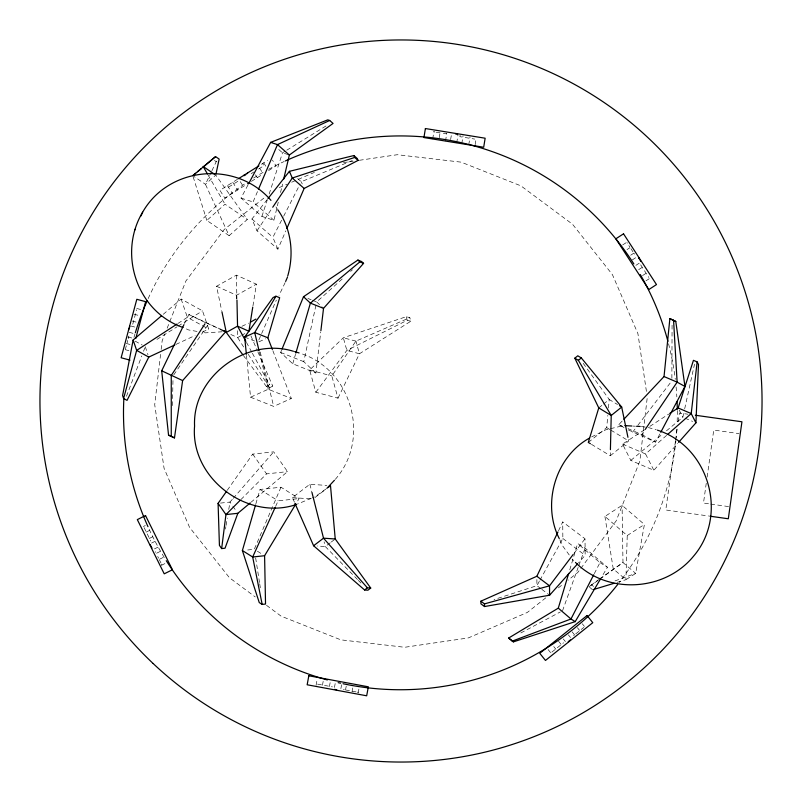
<?xml version="1.0" encoding="UTF-8"?>
<svg xmlns="http://www.w3.org/2000/svg" width="802" height="802" viewBox="0 0 802 802"><rect width="100%" height="100%" fill="white"/><g stroke="black" fill="none" stroke-linecap="round" stroke-linejoin="round"><path stroke-width="0.6" stroke-dasharray="4.01 3.01" d="M671.875 378.354L672.076 323.577M172.44 405.622L173.021 378.394M591.445 444.328L610.272 455.747L610.412 449.641M604.919 516.428L613.239 568.849L625.911 579.706L635.665 573.41L644.407 524.468L622.081 505.34L604.919 516.428L627.234 535.556L625.911 579.706L616.397 582.593M588.307 442.433L606.733 427.616L607.816 415.396M608.467 408.058L609.219 399.496L582.904 362.915M160.58 354.344L154.716 404.699L164.069 468.318L189.563 527.345L229.472 577.761L255.267 596.949M161.152 349.431L162.154 340.83L164.891 333.943M647.134 398.524L639.846 461.17L616.136 520.929L577.761 572.528L568.067 580.207M281.572 350.193L280.64 352.469L292.75 363.777L315.878 372.99L320.73 331.968M675.434 441.24L665.77 509.982L708.687 516.007M675.605 440.017L677.159 428.97M678.191 421.601L679.404 413.01L687.986 414.213M706.261 483.255L703.484 503.054L709.509 503.907M707.133 477.07L713.74 430.062L739.053 433.611M252.951 305.903L256.399 284.169L236.369 275.156L216.54 286.254L221.673 310.575M432.689 138.987L433.972 131.087M439.245 137.733L440.158 132.089M445.511 141.062L446.784 133.162M450.634 139.568L451.546 133.934M456.699 142.876L457.982 134.977M460.137 135.017L459.867 136.681L474.724 139.087M461.772 143.688L463.045 135.799M468.749 144.821L470.032 136.931M475.125 144.701L476.218 137.924M225.472 529.079L225.883 526.623M226.084 525.4L227.317 518.032M228.75 509.44L229.984 502.072L232.41 499.285M316.078 685.259L317.331 678.512M322.454 685.269L323.286 680.778M329.411 686.562L330.244 682.071M334.454 687.494L335.286 683.003M340.87 688.687L341.702 684.196M345.602 689.56L346.223 686.191M351.998 691.915L352.83 687.414M358.163 693.058L358.995 688.557M315.878 372.99L303.768 361.672L316.118 304.369M666.462 430.834L682.833 417.24L684.427 410.002M684.687 408.789L694.522 364.158M247.978 184.971L241.011 198.074L261.923 216.42L273.973 220.309L278.254 202.174M280.53 192.5L282.525 184.039M125.282 349.612L127.749 340.419M128.22 338.655L128.942 335.978M132.721 324.289L136.621 309.752M255.868 503.846L260.008 489.471L280.971 487.215L299.106 498.583L296.55 502.814M292.75 363.777L295.517 354.263M569.761 569.841L577.651 543.515L585.099 548.147L607.425 567.275L601.109 577.931M261.923 216.42L267.256 199.929M269.171 194.034L282.515 152.811L285.692 150.856M562.523 610.773L578.412 566.703M578.833 565.55L585.099 548.147M126.475 396.288L141.774 355.938M143.518 351.326L144.831 347.868M167.167 328.188L185.863 281.071L224.239 229.472L264.961 197.242M273.973 220.309L253.061 201.964L257.953 190.485M280.971 487.215L254.284 549.28L244.76 550.302M285.161 282.535L279.046 295.347M267.236 199.538L251.938 218.996L256.981 230.806L277.893 249.161L285.823 230.836M258.815 340.028L276.319 300.128M275.597 506.453L278.144 500.829L299.106 498.583M211.377 171.869L205.452 184.31L229.131 235.678L247.307 219.447L215.768 175.087L205.452 184.31L193.763 176.32M211.918 170.736L216.229 161.683L219.157 159.077M558.503 530.804L562.723 521.932L585.029 538.774L585.159 555.335L578.543 562.753M184.51 323.527L188.861 314.524L220.099 329.01M338.003 398.183L359.446 353.762L410.825 321.221L409.822 317.652L406.263 316.69L343.326 337.772L309.622 370.013L315.838 392.258L338.003 398.183L331.797 375.938L355.918 341.131L409.822 317.652M277.893 249.161L272.85 237.352L283.086 217.332M283.657 216.219L300.148 183.969M594.292 573.681L599.976 562.633L577.651 543.515M628.307 429.902L655.585 442.102L660.186 433.371M539.335 581.28L536.929 585.661L494.022 599.585M539.947 580.177L562.854 538.493L562.723 521.932M256.981 230.806L272.901 207.006M627.986 428.619L641.801 434.544L644.567 430.433M173.773 374.885L208.881 323.527M227.267 490.283L252.72 454.102L273.683 451.857L287.527 471.626L251.216 502.082M315.838 392.258L346.855 350.404L407.256 320.269L410.825 321.221M573.931 553.48L585.029 538.774M632.547 432.228L637.089 426.303M637.841 425.311L671.865 380.84M233.222 498.353L273.683 451.857M644.577 429.782L622.553 444.097L630.823 460.418L653.861 470.293L677.77 443.316M335.286 479.365C371.256 438.624 351.687 369.341 300.199 353.281M624.066 427.576L618.773 424.669L622.182 421.04M240.951 499.546L266.565 473.882L287.527 471.626M312.269 300.189L316.65 301.933L342.344 278.855M350.604 271.437L352.439 269.793M229.131 235.678L206.836 220.43L225.001 204.199L247.307 219.447M622.553 444.097L645.58 453.972L667.003 435.005M163.257 314.304L181.142 299.046L202.525 310.835L208.72 329.121L201.934 332.279M630.823 460.418L662.602 434.032M598.763 407.907L602.563 404.85M603.515 404.078L609.219 399.496L617.54 404.539M610.272 455.747L628.688 440.94L628.197 438.524M551.826 652.146L563.595 642.753M573.57 635.585L574.513 634.843M575.736 633.861L583.816 627.415M545.771 597.851L527.345 612.437L468.318 637.931L404.699 647.284L340.83 639.846L281.071 616.136L266.184 605.069M558.372 587.876L563.225 584.036M294.434 502.172L292.419 497.591L309.883 484.258L326.865 485.441M314.985 497.541L325.652 489.39M330.274 542.784L325.311 546.563L317.111 545.992M331.266 542.022L335.236 538.994M592.598 589.811L589.009 586.733L598.703 579.575M599.665 578.864L622.984 562.553L622.081 505.34M589.009 586.733L598.823 579.896M599.826 579.174L622.984 562.553L635.665 573.41L613.781 581.34M325.903 489.04L315.487 496.418L312.399 497.791M178.034 323.396L187.347 317.321L201.242 324.99M649.821 426.373L668.698 414.103M622.603 244.981L626.432 242.495M626.974 249.612L629.851 247.748M630.633 255.247L633.51 253.382M632.297 259.908L636.136 257.422M635.856 265.382L639.685 262.896M638.643 269.683L642.482 267.196M642.502 275.617L646.332 273.131M645.911 280.88L649.75 278.384M627.234 535.556L644.407 524.468M237.492 179.297L219.928 190.315L224.791 198.054L246.635 184.36M261.432 164.28L267.768 160.3M228.51 187.167L239.447 180.3M251.196 173.683L253.823 172.029M258.595 169.042L263.948 165.683L262.605 163.548M251.377 181.382L262.244 174.565M268.56 170.605L276.068 165.894L272.419 160.089M156.931 339.406L177.072 326.785M178.134 326.113L202.525 310.835M286.745 150.205L327.948 124.761M216.54 286.254L236.57 295.266L256.399 284.169M240.73 335.858L237.663 337.572L228.57 333.482M241.763 335.286L244.831 333.562M266.334 386.404L269.522 384.619L272.74 386.073L269.552 387.857L266.334 386.404L243.347 355.436M591.635 436.91L605.751 429.812L609.319 428.97M520.809 632.958L560.327 611.946M143.307 526.533L145.352 525.521M146.094 532.147L150.195 530.122M149.242 538.493L153.332 536.458M151.528 543.084L157.663 540.037M154.425 548.929L159.538 546.383M156.57 553.24L162.706 550.192M159.548 559.255L164.671 556.718M161.312 565.38L165.412 563.345M241.883 326.314L248.64 323.126M175.929 344.419L195.157 335.447M258.936 341.802L265.622 338.795M246.485 355.486L250.565 397.211L268.229 389.261L291.357 398.464L272.82 350.624M250.565 397.211L273.693 406.413L291.357 398.464M311.366 498.253L297.412 504.077M279.196 187.608L287.136 184.169M291.677 182.214L314.384 172.41M297.632 178.545L301.291 181.743L354.965 159.448M610.512 428.679L623.585 425.561M222.254 331.777L205.382 332.85L201.813 332.239M343.467 162.636L353.261 161.192M359.376 160.29L397.301 154.716L461.17 162.154L520.929 185.863L572.528 224.239L612.437 274.655L637.931 333.682L646.562 392.409M220.46 503.095L229.984 502.072L232.129 505.14M633.079 426.083L635.445 426.213M292.419 497.591L313.041 499.024M710.712 504.077L728.787 506.613M641.379 426.534L647.134 427.386M648.287 427.556L656.267 429.742M433.922 131.839L434.925 131.999M436.108 132.19L441.391 133.042M443.326 133.363L446.674 133.904M197.051 331.416L188.721 329.973L184.189 327.988M317.592 684.136L332.399 686.873M343.346 689.55L344.349 689.73M345.532 689.951L356.048 691.905M357.231 692.116L358.223 692.306M136.721 308.449L141.142 309.632M133.994 314.204L141.723 316.279M132.17 321.041L136.581 322.224M309.622 370.013L331.797 375.938M130.836 325.993L135.257 327.176M129.152 332.299L135.769 334.073M127.899 336.95L132.32 338.133M126.165 343.436L130.576 344.619M125.643 349.792L128.962 350.674M288.229 154.646L282.515 152.811L276.129 147.197M241.011 198.074L253.061 201.964M307.888 298.444L311.176 299.758M244.68 337.081L254.535 341M280.64 352.469L303.768 361.672M685.008 418.173L692.637 421.441M618.773 424.669L623.375 426.644M206.796 323.246L219.036 328.75M188.861 314.524L205.683 322.745M641.801 434.544L655.585 442.102M202.315 325.582L208.72 329.121M135.147 341.131L142.235 345.04M606.733 427.616L609.871 429.521M610.913 430.163L628.688 440.94M599.976 562.633L607.425 567.275M260.008 489.471L278.144 500.829M257.382 551.215L262.525 554.433M214.435 160.46L216.229 161.683M562.854 538.493L585.159 555.335M540.829 588.608L536.929 585.661L536.849 576.257M541.801 589.34L549.591 595.224M591.766 584.949L593.57 586.483M251.938 218.996L272.85 237.352M316.65 301.933L322.665 307.557M357.481 579.515L325.311 546.563L324.088 541.811M358.344 580.407L360.95 583.074M582.282 623.745L584.417 626.432M577.38 627.655L579.525 630.342M572.137 631.846L574.272 634.532M568.367 634.853L570.503 637.53M563.275 638.923L565.41 641.6M558.543 641.229L561.4 644.808M553.731 646.542L555.866 649.219M548.117 649.56L551.686 654.021M569.27 555.024L562.803 546.102L559.766 539.626M572.147 558.994L573.58 560.979M252.72 454.102L266.565 473.882M232.841 506.152L236.42 511.265M626.943 242.555L627.354 243.186M628.868 245.512L629.861 247.046M630.923 248.68L632.989 251.858M633.841 253.171L634.492 254.184M640.648 264.81L648.848 277.432M243.648 347.005L237.663 337.572L237.442 328.86M248.299 354.334L269.552 387.857M275.938 206.846L277.161 208.771M263.698 162.856L266.124 166.736M259.597 168.129L263.246 173.934M255.427 174.796L257.252 177.693M240.259 181.613L243.297 186.445M232.75 182.275L237.613 190.014M227.437 185.603L232.299 193.352M208.109 175.067L225.001 204.199M246.435 342.394L251.758 352.138M252.349 353.221L269.522 384.619M679.174 410.033L682.833 417.24M645.58 453.972L653.861 470.293M144.089 527.586L150.786 541.069M155.337 551.656L155.678 552.337M157.723 556.448L158.585 558.202M159.458 559.956L160.971 562.994M161.503 564.077L161.954 564.979M250.906 335.837L257.362 350.674M257.853 351.817L272.74 386.073M301.291 181.743L302.244 183.979M181.142 299.046L187.347 317.321M145.262 346.715L147.999 354.785M193.162 176.831L206.836 220.43M406.263 316.69L407.256 320.269M309.883 484.258L312.008 492.649M260.219 351.988L273.693 406.413M259.317 351.867L268.229 389.261M255.648 557.891L259.517 582.513M259.708 583.746L260.49 588.668M236.57 295.266L236.66 298.996M236.369 275.156L236.921 298.795M676.818 429.21A276.901 276.901 0 0 1 676.156 437.962M676.046 439.215A276.901 276.901 0 0 1 619.174 582.573M164.3 557.52A276.901 276.901 0 0 1 148.49 527.816M133.964 337.411A276.901 276.901 0 0 1 135.007 333.822M148.159 298.605A276.901 276.901 0 0 1 245.242 183.488M253.602 178.044A276.901 276.901 0 0 1 263.176 172.32M268.61 169.302A276.901 276.901 0 0 1 284.269 161.463M668.547 343.747A276.901 276.901 0 0 1 675.274 379.406M676.086 386.895A276.901 276.901 0 0 1 676.838 396.88M677.289 410.544A276.901 276.901 0 0 1 677.119 422.965M355.918 341.131L343.326 337.772L346.855 350.404L359.446 353.762L355.918 341.131"/><path stroke-width="1.2" d="M610.412 449.641L611.234 415.466L578.352 360.319L574.823 358.183L577.781 355.797L581.32 357.943L621.69 407.055L627.946 437.311M678.592 442.383L695.915 422.844L698.492 364.539L697.159 361.913L693.449 360.329L678.131 407.967L669.74 413.421M623.896 419.225L664.036 376.549L669.87 318.625L675.785 321.432L684.948 386.444L660.768 432.278M697.159 361.913L691.214 413.571L695.915 422.844M320.88 330.725L323.527 308.359L363.567 263.367L361.622 261.542L357.903 260.069L303.517 296.71L282.033 349.05M250.264 502.884L237.843 513.3L225.031 548.217L221.663 548.578L225.943 514.583L240.069 500.428M183.969 324.66L161.703 370.795L168.55 435.115L174.475 437.892L182.625 380.579L225.713 331.747L223.467 330.655M252.76 307.116L248.921 331.276L237.552 326.153L226.294 332.459L242.605 354.434M161.372 315.918L133.122 340.018L122.596 395.546L123.598 398.484L127.037 400.378L148.781 357.09L174.796 344.95M270.956 200.37C236.7 160.37 168.871 166.054 142.636 212.199C117.704 253.592 136.761 311.567 183.056 327.487M287.738 275.948C294.224 253.713 291.337 228.811 277.773 209.733M216.009 173.944L219.157 159.077L215.568 156.621L192.791 175.648L195.628 173.302M283.667 179.197L289.362 155.017L333.061 123.428L329.692 120.48L327.757 119.859L270.645 142.385L248.56 183.879M129.924 326.835L129.593 326.234M135.779 338.454L145.643 301.662L136.811 299.296L121.142 357.762L129.974 360.128M123.598 398.484L136.651 350.394L133.122 340.018M295.908 503.877L264.59 555.726L265.532 604.046L262.164 604.407L259.247 602.573L242.384 550.553L255.517 505.039M295.858 353.08L310.394 303.126L359.847 261.883L363.567 263.367M272.369 349.461L267.848 337.792L279.667 297.712L275.938 296.229L273.101 297.512L244.68 337.081L246.364 354.263M600.477 578.994L575.194 621.63L513.43 641.871L508.638 638.051L558.292 608.137L568.688 573.43M574.823 358.183L598.763 407.907L588.307 442.433L590.402 443.696M258.434 189.342L277.492 144.601L329.692 120.48M285.632 281.452L287.507 277.111M286.815 228.54L304.158 188.45L358.063 160.4L357.251 158.505L353.882 155.548L289.412 171.327L267.998 198.565M140.972 215.949L142.636 212.199M275.096 507.576L252.68 557.009L262.164 604.407M577.721 563.686L549.591 595.224L484.498 606.543L480.909 603.836L480.889 601.179L536.849 576.257L557.971 531.916M134.967 229.853L135.368 229.021M593.721 574.793L570.974 618.994L512.227 641.129M275.938 296.229L254.715 332.559L244.68 337.081M205.011 323.777L171.257 375.466L171.257 436.438M272.901 207.006L292.279 178.034L354.695 157.453L358.063 160.4M645.259 429.411L677.119 382.153L673.57 320.219M221.663 548.578L219.427 545.4L218.084 503.355L226.565 491.295M573.189 554.453L549.52 585.821L484.478 603.886L480.889 601.179M326.855 488.378L334.434 480.268M215.568 156.621L204.129 166.265M667.936 434.183L691.214 413.571L678.131 407.967M197.513 171.738L201.302 168.61M578.352 360.319L581.32 357.943M568.257 641.65L570.443 639.906M328.569 487.175L330.504 485.691L335.236 538.994L370.714 588.056L367.907 590.202L364.589 589.971L313.602 545.751L294.935 503.325M313.602 545.751L323.517 538.182L335.236 538.994M364.589 589.971L367.396 587.826L370.714 588.056M177.001 324.068L136.651 350.394L148.781 357.09M638.983 257.622L638.482 257.713M238.445 178.706L258.856 165.894M244.059 175.738L243.978 175.227M244.81 175.267L245.853 174.615M247.407 173.633L247.577 172.971M247.587 183.758L249.482 182.575M250.785 322.003L255.878 319.076M589.48 438.103C555.405 456.839 541.651 503.997 559.255 538.553M149.723 544.588L150.365 544.829M296.309 504.518C247.507 521.19 190.154 478.052 194.575 426.123C192.159 376.549 246.936 336.73 293.452 351.286M593.791 589.45L614.011 583.315M237.843 513.3L225.943 514.583L218.084 503.355M264.59 555.726L252.68 557.009L242.384 550.553M624.778 425.621L631.886 426.012M636.628 426.273L640.186 426.463M695.344 415.246L741.94 421.792L728.306 518.774L709.92 516.187M455.486 133.894L457.641 134.245M334.574 689.359L336.71 689.76M129.042 328.289L128.49 330.344M294.595 351.577L299.086 352.94M270.645 142.385L277.492 144.601L289.362 155.017M657.399 430.163C708.778 446.343 728.817 514.924 693.56 556.187C664.818 591.435 607.655 594.833 575.465 562.423M323.527 308.359L310.394 303.126L303.517 296.71M267.848 337.792L254.715 332.559L259.026 350.654M675.785 321.432L669.87 318.625M664.036 376.549L677.119 382.153L684.948 386.444M220.149 329.251L225.713 331.747M182.625 380.579L161.703 370.795M168.55 435.115L174.475 437.892M619.615 405.802L621.69 407.055L611.234 415.466L598.763 407.907M575.194 621.63L570.974 618.994L558.292 608.137M508.638 638.051L513.43 641.871M214.796 174.425L203.106 166.435L207.487 173.984M536.849 576.257L549.52 585.821L549.591 595.224M304.158 188.45L292.279 178.034L289.412 171.327M357.903 260.069L359.847 261.883M367.396 587.826L323.517 538.182L312.008 492.649M638.803 258.204L639.134 258.725M639.635 259.477L640.908 261.442M245.843 341.311L237.552 326.153L236.951 300.038M150.876 545.851L151.187 546.483M151.588 547.285L151.979 548.067M353.882 155.548L354.695 157.453M221.933 311.788L226.294 332.459M484.478 603.886L484.498 606.543M617.63 584.558A276.901 276.901 0 0 1 343.035 683.735M340.599 683.204A276.901 276.901 0 0 1 338.173 682.662M327.356 679.936A276.901 276.901 0 0 1 166.265 560.688M147.979 526.673A276.901 276.901 0 0 1 123.839 398.965M135.368 332.63A276.901 276.901 0 0 1 147.127 300.89M285.412 160.931A276.901 276.901 0 0 1 468.649 144.48M469.852 144.781A276.901 276.901 0 0 1 633.861 263.938M640.297 274.545A276.901 276.901 0 0 1 667.916 341.341M677.088 401.862A276.901 276.901 0 0 1 677.279 409.311M425.401 128.541L423.937 137.563L483.686 147.247L485.15 138.215L425.401 128.541M308.82 675.775L307.156 684.768L366.674 695.795L368.339 686.803L308.82 675.775M587.064 615.535L539.766 653.299L545.47 660.447L592.768 622.683L587.064 615.535M623.525 233.813L615.856 238.795L648.828 289.552L656.487 284.58L623.525 233.813M145.513 515.546L137.322 519.616L164.23 573.831L172.42 569.761L145.513 515.546M153.092 663.485A361.05 361.05 0 0 0 752.266 484.448A361.05 361.05 0 0 0 297.632 55.067A361.05 361.05 0 0 0 153.092 663.485"/></g></svg>
